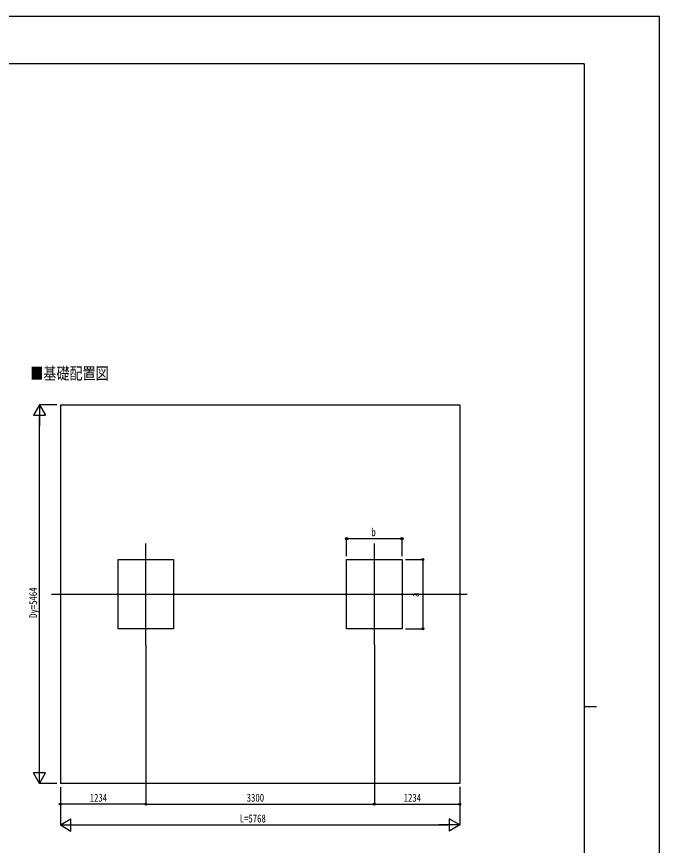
# Model space of a CAD drawing. Units: millimetres, scale not verified. Extents: x -14718 to 14718, y -10395 to 10395.
# Drawn here: x 5434 to 14718, y -1567 to 10395 of the extents above; entities that cross this region are included whole.
import ezdxf
from ezdxf.enums import TextEntityAlignment as Align

# ---------------------------------------------------------------- set-up
doc = ezdxf.new("R2010")
doc.units = ezdxf.units.MM
doc.header["$LTSCALE"] = 50
for name, color, linetype in [('0-2_USER1', 3, 'Continuous'), ('0-3_YKK_12', 2, 'Continuous'), ('0-5_YKK_A1', 4, 'Continuous'), ('0-6_YKK_D', 6, 'Continuous'), ('0-7_YKK_ZWAK', 7, 'Continuous')]:
    doc.layers.add(name, color=color, linetype=linetype)
doc.styles.add('ＭＳ ゴシック', font='')
doc.styles.get('ＭＳ ゴシック').set_extended_font_data('MS Gothic')

msp = doc.modelspace()

# ---------------------------------------------------------------- linework, layer by layer
at = {"layer": '0-3_YKK_12'}
for p, q in [((7300.57, 1329), (7300.57, 2791.53)), ((10600.57, 1329), (10600.57, 2791.53)), ((5940.46, 2060.26), (11939.82, 2060.26))]:
    msp.add_line(p, q, dxfattribs=at)
at = {"layer": '0-5_YKK_A1'}
for p, q in [((6066.57, 4792.26), (11834.57, 4792.26)), ((6066.57, 4792.26), (6066.57, -671.74)), ((11834.57, 4792.26), (11834.57, -671.74)), ((11834.57, -671.74), (6066.57, -671.74))]:
    msp.add_line(p, q, dxfattribs=at)
for points in [[(6900.57, 2560.26), (7700.57, 2560.26), (7700.57, 1560.26), (6900.57, 1560.26)], [(10200.57, 2560.26), (11000.57, 2560.26), (11000.57, 1560.26), (10200.57, 1560.26)]]:
    msp.add_lwpolyline(points, close=True, dxfattribs=at)
at = {"layer": '0-6_YKK_D'}
for p, q in [((5766.57, 4792.26), (5679.07, 4640.71)), ((6016.57, 4792.26), (5765.57, 4792.26)), ((5766.57, 4792.26), (5854.07, 4640.71)), ((5766.57, 4792.26), (5766.57, 4489.16)), ((5679.07, 4640.71), (5854.07, 4640.71)), ((5766.57, -496.74), (5766.57, 4617.26)), ((10200.57, 2607.35), (10200.57, 2861.26)), ((10200.57, 2860.26), (11000.57, 2860.26)), ((11000.57, 2609.28), (11000.57, 2861.26)), ((11050.57, 2560.26), (11301.57, 2560.26)), ((11300.57, 2560.26), (11300.57, 1560.26)), ((11050.57, 1560.26), (11301.57, 1560.26)), ((7300.57, 1328), (7300.57, -972.74)), ((7300.57, 1327), (7300.57, -972.74)), ((10600.57, 1328), (10600.57, -972.74)), ((10600.57, 1328), (10600.57, -972.74)), ((5766.57, -671.74), (5766.57, -368.63)), ((5766.57, -671.74), (5679.07, -520.18)), ((5854.07, -520.18), (5679.07, -520.18)), ((5766.57, -671.74), (5854.07, -520.18)), ((6016.57, -671.74), (5765.57, -671.74)), ((6066.57, -724.7), (6066.57, -1272.74)), ((6066.57, -724.7), (6066.57, -972.74)), ((11834.57, -722.4), (11834.57, -1272.74)), ((11834.57, -722.4), (11834.57, -972.74)), ((7300.57, -971.74), (6066.57, -971.74)), ((7300.57, -971.74), (10600.57, -971.74)), ((10600.57, -971.74), (11834.57, -971.74)), ((6066.57, -1271.74), (6218.12, -1184.24)), ((6218.12, -1359.24), (6218.12, -1184.24)), ((11834.57, -1271.74), (11683.01, -1184.24)), ((11683.01, -1184.24), (11683.01, -1359.24)), ((6066.57, -1271.74), (6218.12, -1359.24)), ((6066.57, -1271.74), (6369.68, -1271.74)), ((6241.57, -1271.74), (11659.57, -1271.74)), ((11834.57, -1271.74), (11531.46, -1271.74)), ((11834.57, -1271.74), (11683.01, -1359.24))]:
    msp.add_line(p, q, dxfattribs=at)
for centre in [(10200.57, 2860.26), (11000.57, 2860.26), (11300.57, 2560.26), (11300.57, 1560.26), (6066.57, -971.74), (7300.57, -971.74), (7300.57, -971.74), (10600.57, -971.74), (10600.57, -971.74), (11834.57, -971.74)]:
    msp.add_circle(centre, 14.88, dxfattribs=at)
at = {"layer": '0-7_YKK_ZWAK'}
for p, q in [((13632.57, 9712.5), (-13667.43, 9712.5)), ((13632.57, 9712.5), (13632.57, -8837.5)), ((13632.57, 437.5), (13807.57, 437.5))]:
    msp.add_line(p, q, dxfattribs=at)
msp.add_lwpolyline([(-14717.5, -10395), (14717.5, -10395), (14717.5, 10395), (-14717.5, 10395)], close=True, dxfattribs=at)

# ---------------------------------------------------------------- texts
at = {"layer": '0-2_USER1', "style": 'ＭＳ ゴシック', "width": 0.8}
msp.add_text('■基礎配置図', height=173.2, dxfattribs=at).set_placement((5631.29, 5106.7), align=Align.BOTTOM_LEFT)
at = {"layer": '0-6_YKK_D', "style": 'ＭＳ ゴシック', "width": 0.8}
for s, p in [('b', (10558.57, 2861.26)), ('1234', (6490.37, -970.74)), ('3300', (8757.37, -970.74)), ('1234', (11024.37, -970.74)), ('L=5768', (8656.57, -1270.74))]:
    msp.add_text(s, height=115.5, dxfattribs=at).set_placement(p, align=Align.BOTTOM_LEFT)
for s, p in [('Dy=5464', (5765.57, 1715.86)), ('a', (11279.57, 2018.26))]:
    msp.add_text(s, height=115.5, rotation=90, dxfattribs=at).set_placement(p, align=Align.BOTTOM_LEFT)

doc.saveas('drawing.dxf')
